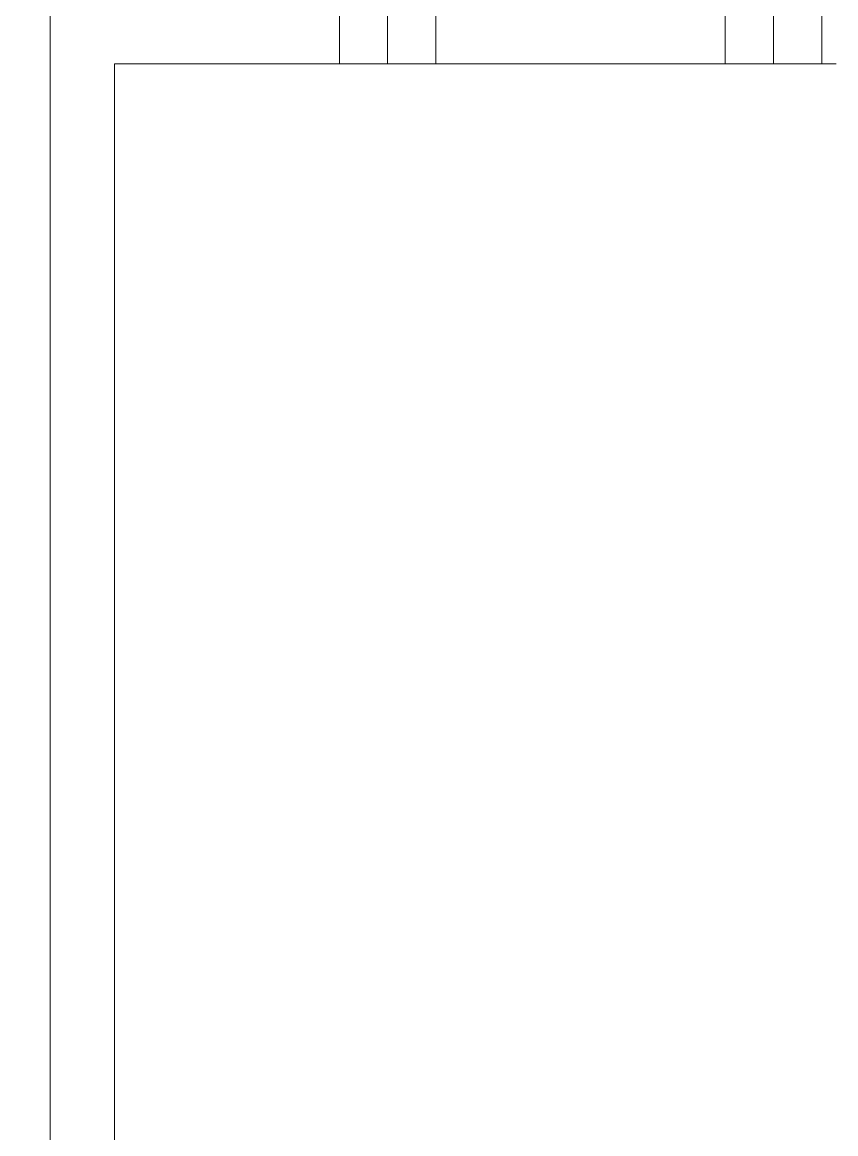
# Model space of a CAD drawing. Extents: x 65572 to 72871, y 30718 to 33858.
# Drawn here: x 66216.39 to 66221.66, y 33426.47 to 33433.67 of the extents above; entities that cross this region are included whole.
import ezdxf

# ---------------------------------------------------------------- set-up
doc = ezdxf.new("R2010")
doc.units = 0
doc.header["$LTSCALE"] = 0.5
doc.header["$MEASUREMENT"] = 0
doc.layers.add('Hatches', color=8, linetype='CONTINUOUS', lineweight=5)
doc.layers.add('Layout', color=154, linetype='CONTINUOUS', lineweight=5)

msp = doc.modelspace()

# ---------------------------------------------------------------- hatches: boundary and pattern name
at = {"layer": 'Hatches', "linetype": 'ByBlock', "true_color": 0xc9c9c9}
h = msp.add_hatch(dxfattribs=at)
h.set_pattern_fill('PLAST', color=9, scale=10, style=0)
h.set_pattern_definition([(90, (65831.572, 32663.2632), (-2.5, 2e-16), []), (90, (65831.2594, 32663.2632), (-2.5, 2e-16), []), (90, (65830.947, 32663.2632), (-2.5, 2e-16), [])])
h.paths.add_polyline_path([(66216.992021, 33419.147431), (66216.992021, 33433.40099), (66236.677157, 33433.40099), (66236.677157, 33418.790937), (66268.99774, 33418.205618), (66268.99774, 33519.312843), (66179.266837, 33519.312843), (66179.266837, 33419.830626)])

# ---------------------------------------------------------------- linework, layer by layer
at = {"layer": 'Layout', "linetype": 'ByBlock'}
msp.add_line((66216.992021, 33416.58061), (66216.992021, 33433.40099), dxfattribs=at)
msp.add_lwpolyline([(66216.992021, 33433.40099), (66216.992712, 33433.40099), (66216.993403, 33433.40099), (66216.994093, 33433.40099), (66216.994784, 33433.40099), (66216.995475, 33433.40099), (66216.996166, 33433.40099), (66216.996857, 33433.40099), (66216.997548, 33433.40099), (66216.998239, 33433.40099), (66216.99893, 33433.40099), (66216.999621, 33433.40099), (66217.000312, 33433.40099), (66217.001003, 33433.40099), (66217.001694, 33433.40099), (66217.002385, 33433.40099), (66217.003076, 33433.40099), (66217.003767, 33433.40099), (66217.004458, 33433.40099), (66217.005149, 33433.40099), (66217.00584, 33433.40099), (66217.006531, 33433.40099), (66217.007222, 33433.40099), (66217.007913, 33433.40099), (66217.008604, 33433.40099), (66217.009295, 33433.40099), (66217.009986, 33433.40099), (66217.010677, 33433.40099), (66217.011368, 33433.40099), (66217.012059, 33433.40099), (66217.01275, 33433.40099), (66217.013441, 33433.40099), (66217.014132, 33433.40099), (66217.014822, 33433.40099), (66217.015513, 33433.40099), (66217.016204, 33433.40099), (66217.016895, 33433.40099), (66217.017586, 33433.40099), (66217.018277, 33433.40099), (66217.018968, 33433.40099), (66217.019659, 33433.40099), (66217.02035, 33433.40099), (66217.021041, 33433.40099), (66217.021732, 33433.40099), (66217.022423, 33433.40099), (66217.023114, 33433.40099), (66217.023805, 33433.40099), (66217.024496, 33433.40099), (66217.025187, 33433.40099), (66217.025878, 33433.40099), (66217.026569, 33433.40099), (66217.02726, 33433.40099), (66217.027951, 33433.40099), (66217.028642, 33433.40099), (66217.029333, 33433.40099), (66217.030024, 33433.40099), (66217.030715, 33433.40099), (66217.031406, 33433.40099), (66217.032097, 33433.40099), (66217.032788, 33433.40099), (66217.033479, 33433.40099), (66217.03417, 33433.40099), (66217.034861, 33433.40099), (66217.035551, 33433.40099), (66217.036242, 33433.40099), (66217.036933, 33433.40099), (66217.037624, 33433.40099), (66217.038315, 33433.40099), (66217.039006, 33433.40099), (66217.039697, 33433.40099), (66217.040388, 33433.40099), (66217.041079, 33433.40099), (66217.04177, 33433.40099), (66217.042461, 33433.40099), (66217.043152, 33433.40099), (66217.043843, 33433.40099), (66217.044534, 33433.40099), (66217.045225, 33433.40099), (66217.045916, 33433.40099), (66217.046607, 33433.40099), (66217.047298, 33433.40099), (66217.047989, 33433.40099), (66217.04868, 33433.40099), (66217.049371, 33433.40099), (66217.050062, 33433.40099), (66217.050753, 33433.40099), (66217.051444, 33433.40099), (66217.052135, 33433.40099), (66217.052826, 33433.40099), (66217.053517, 33433.40099), (66217.054208, 33433.40099), (66217.054899, 33433.40099), (66217.055589, 33433.40099), (66217.05628, 33433.40099), (66217.056971, 33433.40099), (66217.057662, 33433.40099), (66217.058353, 33433.40099), (66217.059044, 33433.40099), (66217.059735, 33433.40099), (66217.060426, 33433.40099), (66217.061117, 33433.40099), (66217.061808, 33433.40099), (66217.062499, 33433.40099), (66217.06319, 33433.40099), (66217.063881, 33433.40099), (66217.064572, 33433.40099), (66217.065263, 33433.40099), (66217.065954, 33433.40099), (66217.066645, 33433.40099), (66217.067336, 33433.40099), (66217.068027, 33433.40099), (66217.068718, 33433.40099), (66217.069409, 33433.40099), (66217.0701, 33433.40099), (66217.070791, 33433.40099), (66217.071482, 33433.40099), (66217.072173, 33433.40099), (66217.072864, 33433.40099), (66217.073555, 33433.40099), (66217.074246, 33433.40099), (66217.074937, 33433.40099), (66217.075628, 33433.40099), (66217.076318, 33433.40099), (66217.077009, 33433.40099), (66217.0777, 33433.40099), (66217.078391, 33433.40099), (66217.079082, 33433.40099), (66217.079773, 33433.40099), (66217.080464, 33433.40099), (66217.081155, 33433.40099), (66217.081846, 33433.40099), (66217.082537, 33433.40099), (66217.083228, 33433.40099), (66217.083919, 33433.40099), (66217.08461, 33433.40099), (66217.085301, 33433.40099), (66217.085992, 33433.40099), (66217.086683, 33433.40099), (66217.087374, 33433.40099), (66217.088065, 33433.40099), (66217.088756, 33433.40099), (66217.089447, 33433.40099), (66217.090138, 33433.40099), (66217.090829, 33433.40099), (66217.09152, 33433.40099), (66217.092211, 33433.40099), (66217.092902, 33433.40099), (66217.093593, 33433.40099), (66217.094284, 33433.40099), (66217.094975, 33433.40099), (66217.095666, 33433.40099), (66217.096357, 33433.40099), (66217.097047, 33433.40099), (66217.097738, 33433.40099), (66217.098429, 33433.40099), (66217.09912, 33433.40099), (66217.099811, 33433.40099), (66217.100502, 33433.40099), (66217.101193, 33433.40099), (66217.101884, 33433.40099), (66217.102575, 33433.40099), (66217.103266, 33433.40099), (66217.103957, 33433.40099), (66217.104648, 33433.40099), (66217.105339, 33433.40099), (66217.10603, 33433.40099), (66217.106721, 33433.40099), (66217.107412, 33433.40099), (66217.108103, 33433.40099), (66217.108794, 33433.40099), (66217.109485, 33433.40099), (66217.110176, 33433.40099), (66217.110867, 33433.40099), (66217.111558, 33433.40099), (66217.112249, 33433.40099), (66217.11294, 33433.40099), (66217.113631, 33433.40099), (66217.114322, 33433.40099), (66217.115013, 33433.40099), (66217.115704, 33433.40099), (66217.116395, 33433.40099), (66217.117086, 33433.40099), (66217.117776, 33433.40099), (66217.118467, 33433.40099), (66217.119158, 33433.40099), (66217.119849, 33433.40099), (66217.12054, 33433.40099), (66217.121231, 33433.40099), (66217.121922, 33433.40099), (66217.122613, 33433.40099), (66217.123304, 33433.40099), (66217.123995, 33433.40099), (66217.124686, 33433.40099), (66217.125377, 33433.40099), (66217.126068, 33433.40099), (66217.126759, 33433.40099), (66217.12745, 33433.40099), (66217.128141, 33433.40099), (66217.128832, 33433.40099), (66217.129523, 33433.40099), (66217.130214, 33433.40099), (66217.130905, 33433.40099), (66217.131596, 33433.40099), (66217.132287, 33433.40099), (66217.132978, 33433.40099), (66217.133669, 33433.40099), (66217.13436, 33433.40099), (66217.135051, 33433.40099), (66217.135742, 33433.40099), (66217.136433, 33433.40099), (66217.137124, 33433.40099), (66217.137815, 33433.40099), (66217.138505, 33433.40099), (66217.139196, 33433.40099), (66217.139887, 33433.40099), (66217.140578, 33433.40099), (66217.141269, 33433.40099), (66217.14196, 33433.40099), (66217.142651, 33433.40099), (66217.143342, 33433.40099), (66217.144033, 33433.40099), (66217.144724, 33433.40099), (66217.145415, 33433.40099), (66217.146106, 33433.40099), (66217.146797, 33433.40099), (66217.147488, 33433.40099), (66217.148179, 33433.40099), (66217.14887, 33433.40099), (66217.149561, 33433.40099), (66217.150252, 33433.40099), (66217.150943, 33433.40099), (66217.151634, 33433.40099), (66217.152325, 33433.40099), (66217.153016, 33433.40099), (66217.153707, 33433.40099), (66217.154398, 33433.40099), (66217.155089, 33433.40099), (66217.15578, 33433.40099), (66217.156471, 33433.40099), (66217.157162, 33433.40099), (66217.157853, 33433.40099), (66217.158543, 33433.40099), (66217.159234, 33433.40099), (66217.159925, 33433.40099), (66217.160616, 33433.40099), (66217.161307, 33433.40099), (66217.161998, 33433.40099), (66217.162689, 33433.40099), (66217.16338, 33433.40099), (66217.164071, 33433.40099), (66217.164762, 33433.40099), (66217.165453, 33433.40099), (66217.166144, 33433.40099), (66217.166835, 33433.40099), (66217.167526, 33433.40099), (66217.168217, 33433.40099), (66217.168908, 33433.40099), (66217.169599, 33433.40099), (66217.17029, 33433.40099), (66217.170981, 33433.40099), (66217.171672, 33433.40099), (66217.172363, 33433.40099), (66217.173054, 33433.40099), (66217.173745, 33433.40099), (66217.174436, 33433.40099), (66217.175127, 33433.40099), (66217.175818, 33433.40099), (66217.176509, 33433.40099), (66217.1772, 33433.40099), (66217.177891, 33433.40099), (66217.178582, 33433.40099), (66217.179272, 33433.40099), (66217.179963, 33433.40099), (66217.180654, 33433.40099), (66217.181345, 33433.40099), (66217.182036, 33433.40099), (66217.182727, 33433.40099), (66217.183418, 33433.40099), (66217.184109, 33433.40099), (66217.1848, 33433.40099), (66217.185491, 33433.40099), (66217.186182, 33433.40099), (66217.186873, 33433.40099), (66217.187564, 33433.40099), (66217.188255, 33433.40099), (66217.188946, 33433.40099), (66217.189637, 33433.40099), (66217.190328, 33433.40099), (66217.191019, 33433.40099), (66217.19171, 33433.40099), (66217.192401, 33433.40099), (66217.193092, 33433.40099), (66217.193783, 33433.40099), (66217.194474, 33433.40099), (66217.195165, 33433.40099), (66217.195856, 33433.40099), (66217.196547, 33433.40099), (66217.197238, 33433.40099), (66217.197929, 33433.40099), (66217.19862, 33433.40099), (66217.199311, 33433.40099), (66217.200001, 33433.40099), (66217.200692, 33433.40099), (66217.201383, 33433.40099), (66217.202074, 33433.40099), (66217.202765, 33433.40099), (66217.203456, 33433.40099), (66217.204147, 33433.40099), (66217.204838, 33433.40099), (66217.205529, 33433.40099), (66217.20622, 33433.40099), (66217.206911, 33433.40099), (66217.207602, 33433.40099), (66217.208293, 33433.40099), (66217.208984, 33433.40099), (66217.209675, 33433.40099), (66217.210366, 33433.40099), (66217.211057, 33433.40099), (66217.211748, 33433.40099), (66217.212439, 33433.40099), (66217.21313, 33433.40099), (66217.213821, 33433.40099), (66217.214512, 33433.40099), (66217.215203, 33433.40099), (66217.215894, 33433.40099), (66217.216585, 33433.40099), (66217.217276, 33433.40099), (66217.217967, 33433.40099), (66217.218658, 33433.40099), (66217.219349, 33433.40099), (66217.22004, 33433.40099), (66217.22073, 33433.40099), (66217.221421, 33433.40099), (66217.222112, 33433.40099), (66217.222803, 33433.40099), (66217.223494, 33433.40099), (66217.224185, 33433.40099), (66217.224876, 33433.40099), (66217.225567, 33433.40099), (66217.226258, 33433.40099), (66217.226949, 33433.40099), (66217.22764, 33433.40099), (66217.228331, 33433.40099), (66217.229022, 33433.40099), (66217.229713, 33433.40099), (66217.230404, 33433.40099), (66217.231095, 33433.40099), (66217.231786, 33433.40099), (66217.232477, 33433.40099), (66217.233168, 33433.40099), (66217.233859, 33433.40099), (66217.23455, 33433.40099), (66217.235241, 33433.40099), (66217.235932, 33433.40099), (66217.236623, 33433.40099), (66217.237314, 33433.40099), (66217.238005, 33433.40099), (66217.238696, 33433.40099), (66217.240541, 33433.40099), (66217.24258, 33433.40099), (66217.244618, 33433.40099), (66217.246656, 33433.40099), (66217.248694, 33433.40099), (66217.250733, 33433.40099), (66217.252771, 33433.40099), (66217.254809, 33433.40099), (66217.256847, 33433.40099), (66217.258886, 33433.40099), (66217.260924, 33433.40099), (66217.262962, 33433.40099), (66217.265, 33433.40099), (66217.267039, 33433.40099), (66217.269077, 33433.40099), (66217.271115, 33433.40099), (66217.273153, 33433.40099), (66217.275192, 33433.40099), (66217.27723, 33433.40099), (66217.279268, 33433.40099), (66217.281306, 33433.40099), (66217.283345, 33433.40099), (66217.285383, 33433.40099), (66217.287421, 33433.40099), (66217.289459, 33433.40099), (66217.291498, 33433.40099), (66217.293536, 33433.40099), (66217.295574, 33433.40099), (66217.297612, 33433.40099), (66217.299651, 33433.40099), (66217.301689, 33433.40099), (66217.303727, 33433.40099), (66217.305765, 33433.40099), (66217.307804, 33433.40099), (66217.309842, 33433.40099), (66217.31188, 33433.40099), (66217.313918, 33433.40099), (66217.315957, 33433.40099), (66217.317995, 33433.40099), (66217.320033, 33433.40099), (66217.322071, 33433.40099), (66217.32411, 33433.40099), (66217.326148, 33433.40099), (66217.328186, 33433.40099), (66217.330224, 33433.40099), (66217.332263, 33433.40099), (66217.334301, 33433.40099), (66217.336339, 33433.40099), (66217.338377, 33433.40099), (66217.340416, 33433.40099), (66217.342454, 33433.40099), (66217.344492, 33433.40099), (66217.34653, 33433.40099), (66217.348569, 33433.40099), (66217.350607, 33433.40099), (66217.352645, 33433.40099), (66217.354683, 33433.40099), (66217.356722, 33433.40099), (66217.35876, 33433.40099), (66217.360798, 33433.40099), (66217.362836, 33433.40099), (66217.364875, 33433.40099), (66217.366913, 33433.40099), (66217.368951, 33433.40099), (66217.370989, 33433.40099), (66217.373028, 33433.40099), (66217.375066, 33433.40099), (66217.377104, 33433.40099), (66217.379142, 33433.40099), (66217.381181, 33433.40099), (66217.383219, 33433.40099), (66217.385257, 33433.40099), (66217.387295, 33433.40099), (66217.389334, 33433.40099), (66217.391372, 33433.40099), (66217.39341, 33433.40099), (66217.395448, 33433.40099), (66217.397487, 33433.40099), (66217.399525, 33433.40099), (66217.401563, 33433.40099), (66217.403601, 33433.40099), (66217.40564, 33433.40099), (66217.407678, 33433.40099), (66217.409716, 33433.40099), (66217.411755, 33433.40099), (66217.413793, 33433.40099), (66217.415831, 33433.40099), (66217.417869, 33433.40099), (66217.419908, 33433.40099), (66217.421946, 33433.40099), (66217.423984, 33433.40099), (66217.426022, 33433.40099), (66217.428061, 33433.40099), (66217.430099, 33433.40099), (66217.432137, 33433.40099), (66217.434175, 33433.40099), (66217.436214, 33433.40099), (66217.438252, 33433.40099), (66217.44029, 33433.40099), (66217.442328, 33433.40099), (66217.444367, 33433.40099), (66217.446405, 33433.40099), (66217.448443, 33433.40099), (66217.450481, 33433.40099), (66217.45252, 33433.40099), (66217.454558, 33433.40099), (66217.456596, 33433.40099), (66217.458634, 33433.40099), (66217.460673, 33433.40099), (66217.462711, 33433.40099), (66217.464749, 33433.40099), (66217.466787, 33433.40099), (66217.468826, 33433.40099), (66217.470864, 33433.40099), (66217.472902, 33433.40099), (66217.47494, 33433.40099), (66217.476979, 33433.40099), (66217.479017, 33433.40099), (66217.481055, 33433.40099), (66217.483093, 33433.40099), (66217.485132, 33433.40099), (66217.48717, 33433.40099), (66217.489208, 33433.40099), (66217.491246, 33433.40099), (66217.493285, 33433.40099), (66217.495323, 33433.40099), (66217.497361, 33433.40099), (66217.499399, 33433.40099), (66217.501438, 33433.40099), (66217.503476, 33433.40099), (66217.505514, 33433.40099), (66217.507552, 33433.40099), (66217.509591, 33433.40099), (66217.511629, 33433.40099), (66217.513667, 33433.40099), (66217.515705, 33433.40099), (66217.517744, 33433.40099), (66217.519782, 33433.40099), (66217.52182, 33433.40099), (66217.523858, 33433.40099), (66217.525897, 33433.40099), (66217.527935, 33433.40099), (66217.529973, 33433.40099), (66217.532011, 33433.40099), (66217.53405, 33433.40099), (66217.536088, 33433.40099), (66217.538126, 33433.40099), (66217.540164, 33433.40099), (66217.542203, 33433.40099), (66217.544241, 33433.40099), (66217.546279, 33433.40099), (66217.548317, 33433.40099), (66217.550356, 33433.40099), (66217.552394, 33433.40099), (66217.554432, 33433.40099), (66217.55647, 33433.40099), (66217.558509, 33433.40099), (66217.560547, 33433.40099), (66217.562585, 33433.40099), (66217.564623, 33433.40099), (66217.566662, 33433.40099), (66217.5687, 33433.40099), (66217.570738, 33433.40099), (66217.572776, 33433.40099), (66217.574815, 33433.40099), (66217.576853, 33433.40099), (66217.578891, 33433.40099), (66217.580929, 33433.40099), (66217.582968, 33433.40099), (66217.585006, 33433.40099), (66217.587044, 33433.40099), (66217.589082, 33433.40099), (66217.591121, 33433.40099), (66217.593159, 33433.40099), (66217.595197, 33433.40099), (66217.597235, 33433.40099), (66217.599274, 33433.40099), (66217.601312, 33433.40099), (66217.60335, 33433.40099), (66217.605388, 33433.40099), (66217.607427, 33433.40099), (66217.609465, 33433.40099), (66217.611503, 33433.40099), (66217.613541, 33433.40099), (66217.61558, 33433.40099), (66217.617618, 33433.40099), (66217.619656, 33433.40099), (66217.621694, 33433.40099), (66217.623733, 33433.40099), (66217.625771, 33433.40099), (66217.627809, 33433.40099), (66217.629847, 33433.40099), (66217.631886, 33433.40099), (66217.633924, 33433.40099), (66217.635962, 33433.40099), (66217.638, 33433.40099), (66217.640039, 33433.40099), (66217.642077, 33433.40099), (66217.644115, 33433.40099), (66217.646153, 33433.40099), (66217.648192, 33433.40099), (66217.65023, 33433.40099), (66217.652268, 33433.40099), (66217.654306, 33433.40099), (66217.656345, 33433.40099), (66217.658383, 33433.40099), (66217.660421, 33433.40099), (66217.662459, 33433.40099), (66217.664498, 33433.40099), (66217.666536, 33433.40099), (66217.668574, 33433.40099), (66217.670612, 33433.40099), (66217.672651, 33433.40099), (66217.674689, 33433.40099), (66217.676727, 33433.40099), (66217.678765, 33433.40099), (66217.680804, 33433.40099), (66217.682842, 33433.40099), (66217.68488, 33433.40099), (66217.686918, 33433.40099), (66217.688957, 33433.40099), (66217.690995, 33433.40099), (66217.693033, 33433.40099), (66217.695071, 33433.40099), (66217.69711, 33433.40099), (66217.699148, 33433.40099), (66217.701186, 33433.40099), (66217.703224, 33433.40099), (66217.705263, 33433.40099), (66217.707301, 33433.40099), (66217.709339, 33433.40099), (66217.711377, 33433.40099), (66217.713416, 33433.40099), (66217.715454, 33433.40099), (66217.717492, 33433.40099), (66217.71953, 33433.40099), (66217.721569, 33433.40099), (66217.723607, 33433.40099), (66217.725645, 33433.40099), (66217.727683, 33433.40099), (66217.729722, 33433.40099), (66217.73176, 33433.40099), (66217.733798, 33433.40099), (66217.735836, 33433.40099), (66217.737875, 33433.40099), (66217.739913, 33433.40099), (66217.741951, 33433.40099), (66217.743989, 33433.40099), (66217.746028, 33433.40099), (66217.748066, 33433.40099), (66217.750104, 33433.40099), (66217.752142, 33433.40099), (66217.754181, 33433.40099), (66217.756219, 33433.40099), (66217.758257, 33433.40099), (66217.760295, 33433.40099), (66217.762334, 33433.40099), (66217.764372, 33433.40099), (66217.76641, 33433.40099), (66217.768448, 33433.40099), (66217.770487, 33433.40099), (66217.772525, 33433.40099), (66217.774563, 33433.40099), (66217.776601, 33433.40099), (66217.77864, 33433.40099), (66217.780678, 33433.40099), (66217.782716, 33433.40099), (66217.784755, 33433.40099), (66217.786793, 33433.40099), (66217.788831, 33433.40099), (66217.790869, 33433.40099), (66217.792908, 33433.40099), (66217.794946, 33433.40099), (66217.796984, 33433.40099), (66217.799022, 33433.40099), (66217.801061, 33433.40099), (66217.803099, 33433.40099), (66217.805137, 33433.40099), (66217.807175, 33433.40099), (66217.809214, 33433.40099), (66217.811252, 33433.40099), (66217.81329, 33433.40099), (66217.815328, 33433.40099), (66217.817367, 33433.40099), (66217.819405, 33433.40099), (66217.821443, 33433.40099), (66217.823481, 33433.40099), (66217.82552, 33433.40099), (66217.827558, 33433.40099), (66217.829596, 33433.40099), (66217.831634, 33433.40099), (66217.833673, 33433.40099), (66217.835711, 33433.40099), (66217.837749, 33433.40099), (66217.839787, 33433.40099), (66217.841826, 33433.40099), (66217.843864, 33433.40099), (66217.845902, 33433.40099), (66217.84794, 33433.40099), (66217.849979, 33433.40099), (66217.852017, 33433.40099), (66217.854055, 33433.40099), (66217.856093, 33433.40099), (66217.858132, 33433.40099), (66217.86017, 33433.40099), (66217.862208, 33433.40099), (66217.864246, 33433.40099), (66217.866285, 33433.40099), (66217.868323, 33433.40099), (66217.870361, 33433.40099), (66217.872399, 33433.40099), (66217.874438, 33433.40099), (66217.876476, 33433.40099), (66217.878514, 33433.40099), (66217.880552, 33433.40099), (66217.882591, 33433.40099), (66217.884629, 33433.40099), (66217.886667, 33433.40099), (66217.888705, 33433.40099), (66217.890744, 33433.40099), (66217.892782, 33433.40099), (66217.89482, 33433.40099), (66217.896858, 33433.40099), (66217.898897, 33433.40099), (66217.900935, 33433.40099), (66217.902973, 33433.40099), (66217.905011, 33433.40099), (66217.90705, 33433.40099), (66217.909088, 33433.40099), (66217.911126, 33433.40099), (66217.913164, 33433.40099), (66217.915203, 33433.40099), (66217.917241, 33433.40099), (66217.919279, 33433.40099), (66217.921317, 33433.40099), (66217.923356, 33433.40099), (66217.925394, 33433.40099), (66217.927432, 33433.40099), (66217.92947, 33433.40099), (66217.931509, 33433.40099), (66217.933547, 33433.40099), (66217.935585, 33433.40099), (66217.937623, 33433.40099), (66217.939662, 33433.40099), (66217.9417, 33433.40099), (66217.943738, 33433.40099), (66217.945776, 33433.40099), (66217.947815, 33433.40099), (66217.949853, 33433.40099), (66217.951891, 33433.40099), (66217.953929, 33433.40099), (66217.955968, 33433.40099), (66217.958006, 33433.40099), (66217.960044, 33433.40099), (66217.962082, 33433.40099), (66217.964121, 33433.40099), (66217.966159, 33433.40099), (66217.969086, 33433.40099), (66217.97237, 33433.40099), (66217.975653, 33433.40099), (66217.978936, 33433.40099), (66217.98222, 33433.40099), (66217.985503, 33433.40099), (66217.988786, 33433.40099), (66217.99207, 33433.40099), (66217.995353, 33433.40099), (66217.998636, 33433.40099), (66218.00192, 33433.40099), (66218.005203, 33433.40099), (66218.008486, 33433.40099), (66218.01177, 33433.40099), (66218.015053, 33433.40099), (66218.018336, 33433.40099), (66218.02162, 33433.40099), (66218.024903, 33433.40099), (66218.028186, 33433.40099), (66218.03147, 33433.40099), (66218.034753, 33433.40099), (66218.038036, 33433.40099), (66218.04132, 33433.40099), (66218.044603, 33433.40099), (66218.047886, 33433.40099), (66218.05117, 33433.40099), (66218.054453, 33433.40099), (66218.057736, 33433.40099), (66218.06102, 33433.40099), (66218.064303, 33433.40099), (66218.067586, 33433.40099), (66218.07087, 33433.40099), (66218.074153, 33433.40099), (66218.077436, 33433.40099), (66218.08072, 33433.40099), (66218.084003, 33433.40099), (66218.087286, 33433.40099), (66218.09057, 33433.40099), (66218.093853, 33433.40099), (66218.097136, 33433.40099), (66218.10042, 33433.40099), (66218.103703, 33433.40099), (66218.106986, 33433.40099), (66218.11027, 33433.40099), (66218.113553, 33433.40099), (66218.116836, 33433.40099), (66218.12012, 33433.40099), (66218.123403, 33433.40099), (66218.126686, 33433.40099), (66218.12997, 33433.40099), (66218.133253, 33433.40099), (66218.136536, 33433.40099), (66218.13982, 33433.40099), (66218.143103, 33433.40099), (66218.146386, 33433.40099), (66218.14967, 33433.40099), (66218.152953, 33433.40099), (66218.156236, 33433.40099), (66218.15952, 33433.40099), (66218.162803, 33433.40099), (66218.166086, 33433.40099), (66218.16937, 33433.40099), (66218.172653, 33433.40099), (66218.175936, 33433.40099), (66218.17922, 33433.40099), (66218.182503, 33433.40099), (66218.185786, 33433.40099), (66218.18907, 33433.40099), (66218.192353, 33433.40099), (66218.195636, 33433.40099), (66218.19892, 33433.40099), (66218.202203, 33433.40099), (66218.205486, 33433.40099), (66218.20877, 33433.40099), (66218.212053, 33433.40099), (66218.215336, 33433.40099), (66218.21862, 33433.40099), (66218.221903, 33433.40099), (66218.225186, 33433.40099), (66218.22847, 33433.40099), (66218.231753, 33433.40099), (66218.235036, 33433.40099), (66218.23832, 33433.40099), (66218.241603, 33433.40099), (66218.244886, 33433.40099), (66218.24817, 33433.40099), (66218.251453, 33433.40099), (66218.254736, 33433.40099), (66218.25802, 33433.40099), (66218.261303, 33433.40099), (66218.264586, 33433.40099), (66218.267869, 33433.40099), (66218.271153, 33433.40099), (66218.274436, 33433.40099), (66218.277719, 33433.40099), (66218.281003, 33433.40099), (66218.284286, 33433.40099), (66218.287569, 33433.40099), (66218.290853, 33433.40099), (66218.294136, 33433.40099), (66218.297419, 33433.40099), (66218.300703, 33433.40099), (66218.303986, 33433.40099), (66218.307269, 33433.40099), (66218.310553, 33433.40099), (66218.313836, 33433.40099), (66218.317119, 33433.40099), (66218.320403, 33433.40099), (66218.323686, 33433.40099), (66218.326969, 33433.40099), (66218.330253, 33433.40099), (66218.333536, 33433.40099), (66218.336819, 33433.40099), (66218.340103, 33433.40099), (66218.343386, 33433.40099), (66218.346669, 33433.40099), (66218.349953, 33433.40099), (66218.353236, 33433.40099), (66218.356519, 33433.40099), (66218.359803, 33433.40099), (66218.363086, 33433.40099), (66218.366369, 33433.40099), (66218.369653, 33433.40099), (66218.372936, 33433.40099), (66218.376219, 33433.40099), (66218.379503, 33433.40099), (66218.382786, 33433.40099), (66218.386069, 33433.40099), (66218.389353, 33433.40099), (66218.392636, 33433.40099), (66218.395919, 33433.40099), (66218.399203, 33433.40099), (66218.402486, 33433.40099), (66218.405769, 33433.40099), (66218.409053, 33433.40099), (66218.412336, 33433.40099), (66218.415619, 33433.40099), (66218.418903, 33433.40099), (66218.422186, 33433.40099), (66218.425469, 33433.40099), (66218.428753, 33433.40099), (66218.432036, 33433.40099), (66218.435319, 33433.40099), (66218.438603, 33433.40099), (66218.441886, 33433.40099), (66218.445169, 33433.40099), (66218.448453, 33433.40099), (66218.451736, 33433.40099), (66218.455019, 33433.40099), (66218.458303, 33433.40099), (66218.461586, 33433.40099), (66218.464869, 33433.40099), (66218.468153, 33433.40099), (66218.471436, 33433.40099), (66218.474719, 33433.40099), (66218.478003, 33433.40099), (66218.481286, 33433.40099), (66218.484569, 33433.40099), (66218.487853, 33433.40099), (66218.491136, 33433.40099), (66218.494419, 33433.40099), (66218.497703, 33433.40099), (66218.500986, 33433.40099), (66218.504269, 33433.40099), (66218.507553, 33433.40099), (66218.510836, 33433.40099), (66218.514119, 33433.40099), (66218.517403, 33433.40099), (66218.520686, 33433.40099), (66218.523969, 33433.40099), (66218.527253, 33433.40099), (66218.530536, 33433.40099), (66218.533819, 33433.40099), (66218.537103, 33433.40099), (66218.540386, 33433.40099), (66218.543669, 33433.40099), (66218.546953, 33433.40099), (66218.550236, 33433.40099), (66218.553519, 33433.40099), (66218.556803, 33433.40099), (66218.560086, 33433.40099), (66218.563369, 33433.40099), (66218.566653, 33433.40099), (66218.569936, 33433.40099), (66218.573219, 33433.40099), (66218.576502, 33433.40099), (66218.579786, 33433.40099), (66218.583069, 33433.40099), (66218.586352, 33433.40099), (66218.589636, 33433.40099), (66218.592919, 33433.40099), (66218.596202, 33433.40099), (66218.599486, 33433.40099), (66218.602769, 33433.40099), (66218.606052, 33433.40099), (66218.609336, 33433.40099), (66218.612619, 33433.40099), (66218.615902, 33433.40099), (66218.619186, 33433.40099), (66218.622469, 33433.40099), (66218.625752, 33433.40099), (66218.629036, 33433.40099), (66218.632319, 33433.40099), (66218.635602, 33433.40099), (66218.638886, 33433.40099), (66218.642169, 33433.40099), (66218.645452, 33433.40099), (66218.648736, 33433.40099), (66218.652019, 33433.40099), (66218.655302, 33433.40099), (66218.658586, 33433.40099), (66218.661869, 33433.40099), (66218.665152, 33433.40099), (66218.668436, 33433.40099), (66218.671719, 33433.40099), (66218.675002, 33433.40099), (66218.678286, 33433.40099), (66218.681569, 33433.40099), (66218.684852, 33433.40099), (66218.688136, 33433.40099), (66218.691419, 33433.40099), (66218.694702, 33433.40099), (66218.697986, 33433.40099), (66218.701269, 33433.40099), (66218.704552, 33433.40099), (66218.707836, 33433.40099), (66218.711119, 33433.40099), (66218.714402, 33433.40099), (66218.717686, 33433.40099), (66218.720969, 33433.40099), (66218.724252, 33433.40099), (66218.727536, 33433.40099), (66218.730819, 33433.40099), (66218.734102, 33433.40099), (66218.737386, 33433.40099), (66218.740669, 33433.40099), (66218.743952, 33433.40099), (66218.747236, 33433.40099), (66218.750519, 33433.40099), (66218.753802, 33433.40099), (66218.757086, 33433.40099), (66218.760369, 33433.40099), (66218.763652, 33433.40099), (66218.766936, 33433.40099), (66218.770219, 33433.40099), (66218.773502, 33433.40099), (66218.776786, 33433.40099), (66218.780069, 33433.40099), (66218.783352, 33433.40099), (66218.786636, 33433.40099), (66218.789919, 33433.40099), (66218.793202, 33433.40099), (66218.796486, 33433.40099), (66218.799769, 33433.40099), (66218.803052, 33433.40099), (66218.806336, 33433.40099), (66218.809619, 33433.40099), (66218.812902, 33433.40099), (66218.816186, 33433.40099), (66218.819469, 33433.40099), (66218.822752, 33433.40099), (66218.826036, 33433.40099), (66218.829319, 33433.40099), (66218.832602, 33433.40099), (66218.835886, 33433.40099), (66218.839169, 33433.40099), (66218.842452, 33433.40099), (66218.845736, 33433.40099), (66218.849019, 33433.40099), (66218.852302, 33433.40099), (66218.855586, 33433.40099), (66218.858869, 33433.40099), (66218.862152, 33433.40099), (66218.865436, 33433.40099), (66218.868719, 33433.40099), (66218.872002, 33433.40099), (66218.875286, 33433.40099), (66218.878569, 33433.40099), (66218.881852, 33433.40099), (66218.885136, 33433.40099), (66218.888419, 33433.40099), (66218.891702, 33433.40099), (66218.894985, 33433.40099), (66218.898269, 33433.40099), (66218.901552, 33433.40099), (66218.904835, 33433.40099), (66218.908119, 33433.40099), (66218.911402, 33433.40099), (66218.914685, 33433.40099), (66218.917969, 33433.40099), (66218.921252, 33433.40099), (66218.924535, 33433.40099), (66218.927819, 33433.40099), (66218.931102, 33433.40099), (66218.934385, 33433.40099), (66218.937669, 33433.40099), (66218.940952, 33433.40099), (66218.944235, 33433.40099), (66218.947519, 33433.40099), (66218.950802, 33433.40099), (66218.954085, 33433.40099), (66218.957369, 33433.40099), (66218.960652, 33433.40099), (66218.963935, 33433.40099), (66218.967219, 33433.40099), (66218.970502, 33433.40099), (66218.973785, 33433.40099), (66218.977069, 33433.40099), (66218.980352, 33433.40099), (66218.983635, 33433.40099), (66218.986919, 33433.40099), (66218.990202, 33433.40099), (66218.993485, 33433.40099), (66218.996769, 33433.40099), (66219.000052, 33433.40099), (66219.003335, 33433.40099), (66219.006619, 33433.40099), (66219.009902, 33433.40099), (66219.013185, 33433.40099), (66219.016469, 33433.40099), (66219.019752, 33433.40099), (66219.023035, 33433.40099), (66219.026319, 33433.40099), (66219.029602, 33433.40099), (66219.032885, 33433.40099), (66219.036169, 33433.40099), (66219.039452, 33433.40099), (66219.042735, 33433.40099), (66219.046019, 33433.40099), (66219.049302, 33433.40099), (66219.052585, 33433.40099), (66219.055869, 33433.40099), (66219.059152, 33433.40099), (66219.062435, 33433.40099), (66219.065719, 33433.40099), (66219.069002, 33433.40099), (66219.072285, 33433.40099), (66219.075569, 33433.40099), (66219.078852, 33433.40099), (66219.082135, 33433.40099), (66219.085419, 33433.40099), (66219.088702, 33433.40099), (66219.091985, 33433.40099), (66219.095269, 33433.40099), (66219.098552, 33433.40099), (66219.101835, 33433.40099), (66219.105119, 33433.40099), (66219.108402, 33433.40099), (66219.111685, 33433.40099), (66219.114969, 33433.40099), (66219.118252, 33433.40099), (66219.121535, 33433.40099), (66219.124819, 33433.40099), (66219.128102, 33433.40099), (66219.131385, 33433.40099), (66219.134669, 33433.40099), (66219.137952, 33433.40099), (66219.141853, 33433.40099), (66219.146216, 33433.40099), (66219.15058, 33433.40099), (66219.154944, 33433.40099), (66219.159308, 33433.40099), (66219.163671, 33433.40099), (66219.168035, 33433.40099), (66219.172399, 33433.40099), (66219.176763, 33433.40099), (66219.181127, 33433.40099), (66219.18549, 33433.40099), (66219.189854, 33433.40099), (66219.194218, 33433.40099), (66219.198582, 33433.40099), (66219.202945, 33433.40099), (66219.207309, 33433.40099), (66219.211673, 33433.40099), (66219.216037, 33433.40099), (66219.2204, 33433.40099), (66219.224764, 33433.40099), (66219.229128, 33433.40099), (66219.233492, 33433.40099), (66219.237856, 33433.40099), (66219.242219, 33433.40099), (66219.246583, 33433.40099), (66219.250947, 33433.40099), (66219.255311, 33433.40099), (66219.259674, 33433.40099), (66219.264038, 33433.40099), (66219.268402, 33433.40099), (66219.272766, 33433.40099), (66219.277129, 33433.40099), (66219.281493, 33433.40099), (66219.285857, 33433.40099), (66219.290221, 33433.40099), (66219.294585, 33433.40099), (66219.298948, 33433.40099), (66219.303312, 33433.40099), (66219.307676, 33433.40099), (66219.31204, 33433.40099), (66219.316403, 33433.40099), (66219.320767, 33433.40099), (66219.325131, 33433.40099), (66219.329495, 33433.40099), (66219.333858, 33433.40099), (66219.338222, 33433.40099), (66219.342586, 33433.40099), (66219.34695, 33433.40099), (66219.351314, 33433.40099), (66219.355677, 33433.40099), (66219.360041, 33433.40099), (66219.364405, 33433.40099), (66219.368769, 33433.40099), (66219.373132, 33433.40099), (66219.377496, 33433.40099), (66219.38186, 33433.40099), (66219.386224, 33433.40099), (66219.390587, 33433.40099), (66219.394951, 33433.40099), (66219.399315, 33433.40099), (66219.403679, 33433.40099), (66219.408043, 33433.40099), (66219.412406, 33433.40099), (66219.41677, 33433.40099), (66219.421134, 33433.40099), (66219.425498, 33433.40099), (66219.429861, 33433.40099), (66219.434225, 33433.40099), (66219.438589, 33433.40099), (66219.442953, 33433.40099), (66219.447316, 33433.40099), (66219.45168, 33433.40099), (66219.456044, 33433.40099), (66219.460408, 33433.40099), (66219.464772, 33433.40099), (66219.469135, 33433.40099), (66219.473499, 33433.40099), (66219.477863, 33433.40099), (66219.482227, 33433.40099), (66219.48659, 33433.40099), (66219.490954, 33433.40099), (66219.495318, 33433.40099), (66219.499682, 33433.40099), (66219.504045, 33433.40099), (66219.508409, 33433.40099), (66219.512773, 33433.40099), (66219.517137, 33433.40099), (66219.5215, 33433.40099), (66219.525864, 33433.40099), (66219.530228, 33433.40099), (66219.534592, 33433.40099), (66219.538956, 33433.40099), (66219.543319, 33433.40099), (66219.547683, 33433.40099), (66219.552047, 33433.40099), (66219.556411, 33433.40099), (66219.560774, 33433.40099), (66219.565138, 33433.40099), (66219.569502, 33433.40099), (66219.573866, 33433.40099), (66219.578229, 33433.40099), (66219.582593, 33433.40099), (66219.586957, 33433.40099), (66219.591321, 33433.40099), (66219.595685, 33433.40099), (66219.600048, 33433.40099), (66219.604412, 33433.40099), (66219.608776, 33433.40099), (66219.61314, 33433.40099), (66219.617503, 33433.40099), (66219.621867, 33433.40099), (66219.626231, 33433.40099), (66219.630595, 33433.40099), (66219.634958, 33433.40099), (66219.639322, 33433.40099), (66219.643686, 33433.40099), (66219.64805, 33433.40099), (66219.652414, 33433.40099), (66219.656777, 33433.40099), (66219.661141, 33433.40099), (66219.665505, 33433.40099), (66219.669869, 33433.40099), (66219.674232, 33433.40099), (66219.678596, 33433.40099), (66219.68296, 33433.40099), (66219.687324, 33433.40099), (66219.691687, 33433.40099), (66219.696051, 33433.40099), (66219.700415, 33433.40099), (66219.704779, 33433.40099), (66219.709143, 33433.40099), (66219.713506, 33433.40099), (66219.71787, 33433.40099), (66219.722234, 33433.40099), (66219.726598, 33433.40099), (66219.730961, 33433.40099), (66219.735325, 33433.40099), (66219.739689, 33433.40099), (66219.744053, 33433.40099), (66219.748416, 33433.40099), (66219.75278, 33433.40099), (66219.757144, 33433.40099), (66219.761508, 33433.40099), (66219.765872, 33433.40099), (66219.770235, 33433.40099), (66219.774599, 33433.40099), (66219.778963, 33433.40099), (66219.783327, 33433.40099), (66219.78769, 33433.40099), (66219.792054, 33433.40099), (66219.796418, 33433.40099), (66219.800782, 33433.40099), (66219.805145, 33433.40099), (66219.809509, 33433.40099), (66219.813873, 33433.40099), (66219.818237, 33433.40099), (66219.822601, 33433.40099), (66219.826964, 33433.40099), (66219.831328, 33433.40099), (66219.835692, 33433.40099), (66219.840056, 33433.40099), (66219.844419, 33433.40099), (66219.848783, 33433.40099), (66219.853147, 33433.40099), (66219.857511, 33433.40099), (66219.861874, 33433.40099), (66219.866238, 33433.40099), (66219.870602, 33433.40099), (66219.874966, 33433.40099), (66219.87933, 33433.40099), (66219.883693, 33433.40099), (66219.888057, 33433.40099), (66219.892421, 33433.40099), (66219.896785, 33433.40099), (66219.901148, 33433.40099), (66219.905512, 33433.40099), (66219.909876, 33433.40099), (66219.91424, 33433.40099), (66219.918603, 33433.40099), (66219.922967, 33433.40099), (66219.927331, 33433.40099), (66219.931695, 33433.40099), (66219.936059, 33433.40099), (66219.940422, 33433.40099), (66219.944786, 33433.40099), (66219.94915, 33433.40099), (66219.953514, 33433.40099), (66219.957877, 33433.40099), (66219.962241, 33433.40099), (66219.966605, 33433.40099), (66219.970969, 33433.40099), (66219.975332, 33433.40099), (66219.979696, 33433.40099), (66219.98406, 33433.40099), (66219.988424, 33433.40099), (66219.992787, 33433.40099), (66219.997151, 33433.40099), (66220.001515, 33433.40099), (66220.005879, 33433.40099), (66220.010243, 33433.40099), (66220.014606, 33433.40099), (66220.01897, 33433.40099), (66220.023334, 33433.40099), (66220.027698, 33433.40099), (66220.032061, 33433.40099), (66220.036425, 33433.40099), (66220.040789, 33433.40099), (66220.045153, 33433.40099), (66220.049516, 33433.40099), (66220.05388, 33433.40099), (66220.058244, 33433.40099), (66220.062608, 33433.40099), (66220.066972, 33433.40099), (66220.071335, 33433.40099), (66220.075699, 33433.40099), (66220.080063, 33433.40099), (66220.084427, 33433.40099), (66220.08879, 33433.40099), (66220.093154, 33433.40099), (66220.097518, 33433.40099), (66220.101882, 33433.40099), (66220.106245, 33433.40099), (66220.110609, 33433.40099), (66220.114973, 33433.40099), (66220.119337, 33433.40099), (66220.123701, 33433.40099), (66220.128064, 33433.40099), (66220.132428, 33433.40099), (66220.136792, 33433.40099), (66220.141156, 33433.40099), (66220.145519, 33433.40099), (66220.149883, 33433.40099), (66220.154247, 33433.40099), (66220.158611, 33433.40099), (66220.162974, 33433.40099), (66220.167338, 33433.40099), (66220.171702, 33433.40099), (66220.176066, 33433.40099), (66220.18043, 33433.40099), (66220.184793, 33433.40099), (66220.189157, 33433.40099), (66220.193521, 33433.40099), (66220.197885, 33433.40099), (66220.202248, 33433.40099), (66220.206612, 33433.40099), (66220.210976, 33433.40099), (66220.21534, 33433.40099), (66220.219703, 33433.40099), (66220.224067, 33433.40099), (66220.228431, 33433.40099), (66220.232795, 33433.40099), (66220.237159, 33433.40099), (66220.241522, 33433.40099), (66220.245886, 33433.40099), (66220.25025, 33433.40099), (66220.254614, 33433.40099), (66220.258977, 33433.40099), (66220.263341, 33433.40099), (66220.267705, 33433.40099), (66220.272069, 33433.40099), (66220.276432, 33433.40099), (66220.280796, 33433.40099), (66220.28516, 33433.40099), (66220.289524, 33433.40099), (66220.293888, 33433.40099), (66220.298251, 33433.40099), (66220.302615, 33433.40099), (66220.306979, 33433.40099), (66220.311343, 33433.40099), (66220.315706, 33433.40099), (66220.32007, 33433.40099), (66220.324434, 33433.40099), (66220.328798, 33433.40099), (66220.333161, 33433.40099), (66220.337525, 33433.40099), (66220.341889, 33433.40099), (66220.346253, 33433.40099), (66220.350617, 33433.40099), (66220.35498, 33433.40099), (66220.359344, 33433.40099), (66220.363708, 33433.40099), (66220.368072, 33433.40099), (66220.372435, 33433.40099), (66220.376799, 33433.40099), (66220.381163, 33433.40099), (66220.385527, 33433.40099), (66220.38989, 33433.40099), (66220.394254, 33433.40099), (66220.398618, 33433.40099), (66220.402982, 33433.40099), (66220.407346, 33433.40099), (66220.411709, 33433.40099), (66220.416073, 33433.40099), (66220.420437, 33433.40099), (66220.424801, 33433.40099), (66220.429164, 33433.40099), (66220.433528, 33433.40099), (66220.437892, 33433.40099), (66220.442256, 33433.40099), (66220.446619, 33433.40099), (66220.450983, 33433.40099), (66220.455347, 33433.40099), (66220.459711, 33433.40099), (66220.464074, 33433.40099), (66220.468438, 33433.40099), (66220.472802, 33433.40099), (66220.477166, 33433.40099), (66220.48153, 33433.40099), (66220.485893, 33433.40099), (66220.490257, 33433.40099), (66220.494621, 33433.40099), (66220.498985, 33433.40099), (66220.503348, 33433.40099), (66220.507712, 33433.40099), (66220.512076, 33433.40099), (66220.51644, 33433.40099), (66220.520803, 33433.40099), (66220.525167, 33433.40099), (66220.529531, 33433.40099), (66220.533895, 33433.40099), (66220.538259, 33433.40099), (66220.542622, 33433.40099), (66220.546986, 33433.40099), (66220.55135, 33433.40099), (66220.555714, 33433.40099), (66220.560077, 33433.40099), (66220.564441, 33433.40099), (66220.568805, 33433.40099), (66220.573169, 33433.40099), (66220.577532, 33433.40099), (66220.581896, 33433.40099), (66220.58626, 33433.40099), (66220.590624, 33433.40099), (66220.594988, 33433.40099), (66220.599351, 33433.40099), (66220.603715, 33433.40099), (66220.608079, 33433.40099), (66220.612443, 33433.40099), (66220.616806, 33433.40099), (66220.62117, 33433.40099), (66220.625534, 33433.40099), (66220.629898, 33433.40099), (66220.634261, 33433.40099), (66220.638625, 33433.40099), (66220.642989, 33433.40099), (66220.647353, 33433.40099), (66220.651717, 33433.40099), (66220.65608, 33433.40099), (66220.660444, 33433.40099), (66220.664808, 33433.40099), (66220.669172, 33433.40099), (66220.673535, 33433.40099), (66220.677899, 33433.40099), (66220.682263, 33433.40099), (66220.686627, 33433.40099), (66220.69099, 33433.40099), (66220.695354, 33433.40099), (66220.700087, 33433.40099), (66220.705313, 33433.40099), (66220.710538, 33433.40099), (66220.715763, 33433.40099), (66220.720989, 33433.40099), (66220.726214, 33433.40099), (66220.73144, 33433.40099), (66220.736665, 33433.40099), (66220.74189, 33433.40099), (66220.747116, 33433.40099), (66220.752341, 33433.40099), (66220.757567, 33433.40099), (66220.762792, 33433.40099), (66220.768017, 33433.40099), (66220.773243, 33433.40099), (66220.778468, 33433.40099), (66220.783693, 33433.40099), (66220.788919, 33433.40099), (66220.794144, 33433.40099), (66220.79937, 33433.40099), (66220.804595, 33433.40099), (66220.80982, 33433.40099), (66220.815046, 33433.40099), (66220.820271, 33433.40099), (66220.825497, 33433.40099), (66220.830722, 33433.40099), (66220.835947, 33433.40099), (66220.841173, 33433.40099), (66220.846398, 33433.40099), (66220.851624, 33433.40099), (66220.856849, 33433.40099), (66220.862074, 33433.40099), (66220.8673, 33433.40099), (66220.872525, 33433.40099), (66220.877751, 33433.40099), (66220.882976, 33433.40099), (66220.888201, 33433.40099), (66220.893427, 33433.40099), (66220.898652, 33433.40099), (66220.903877, 33433.40099), (66220.909103, 33433.40099), (66220.914328, 33433.40099), (66220.919554, 33433.40099), (66220.924779, 33433.40099), (66220.930004, 33433.40099), (66220.93523, 33433.40099), (66220.940455, 33433.40099), (66220.945681, 33433.40099), (66220.950906, 33433.40099), (66220.956131, 33433.40099), (66220.961357, 33433.40099), (66220.966582, 33433.40099), (66220.971808, 33433.40099), (66220.977033, 33433.40099), (66220.982258, 33433.40099), (66220.987484, 33433.40099), (66220.992709, 33433.40099), (66220.997934, 33433.40099), (66221.00316, 33433.40099), (66221.008385, 33433.40099), (66221.013611, 33433.40099), (66221.018836, 33433.40099), (66221.024061, 33433.40099), (66221.029287, 33433.40099), (66221.034512, 33433.40099), (66221.039738, 33433.40099), (66221.044963, 33433.40099), (66221.050188, 33433.40099), (66221.055414, 33433.40099), (66221.060639, 33433.40099), (66221.065865, 33433.40099), (66221.07109, 33433.40099), (66221.076315, 33433.40099), (66221.081541, 33433.40099), (66221.086766, 33433.40099), (66221.091991, 33433.40099), (66221.097217, 33433.40099), (66221.102442, 33433.40099), (66221.107668, 33433.40099), (66221.112893, 33433.40099), (66221.118118, 33433.40099), (66221.123344, 33433.40099), (66221.128569, 33433.40099), (66221.133795, 33433.40099), (66221.13902, 33433.40099), (66221.144245, 33433.40099), (66221.149471, 33433.40099), (66221.154696, 33433.40099), (66221.159922, 33433.40099), (66221.165147, 33433.40099), (66221.170372, 33433.40099), (66221.175598, 33433.40099), (66221.180823, 33433.40099), (66221.186048, 33433.40099), (66221.191274, 33433.40099), (66221.196499, 33433.40099), (66221.201725, 33433.40099), (66221.20695, 33433.40099), (66221.212175, 33433.40099), (66221.217401, 33433.40099), (66221.222626, 33433.40099), (66221.227852, 33433.40099), (66221.233077, 33433.40099), (66221.238302, 33433.40099), (66221.243528, 33433.40099), (66221.248753, 33433.40099), (66221.253979, 33433.40099), (66221.259204, 33433.40099), (66221.264429, 33433.40099), (66221.269655, 33433.40099), (66221.27488, 33433.40099), (66221.280106, 33433.40099), (66221.285331, 33433.40099), (66221.290556, 33433.40099), (66221.295782, 33433.40099), (66221.301007, 33433.40099), (66221.306232, 33433.40099), (66221.311458, 33433.40099), (66221.316683, 33433.40099), (66221.321909, 33433.40099), (66221.327134, 33433.40099), (66221.332359, 33433.40099), (66221.337585, 33433.40099), (66221.34281, 33433.40099), (66221.348036, 33433.40099), (66221.353261, 33433.40099), (66221.358486, 33433.40099), (66221.363712, 33433.40099), (66221.368937, 33433.40099), (66221.374163, 33433.40099), (66221.379388, 33433.40099), (66221.384613, 33433.40099), (66221.389839, 33433.40099), (66221.395064, 33433.40099), (66221.400289, 33433.40099), (66221.405515, 33433.40099), (66221.41074, 33433.40099), (66221.415966, 33433.40099), (66221.421191, 33433.40099), (66221.426416, 33433.40099), (66221.431642, 33433.40099), (66221.436867, 33433.40099), (66221.442093, 33433.40099), (66221.447318, 33433.40099), (66221.452543, 33433.40099), (66221.457769, 33433.40099), (66221.462994, 33433.40099), (66221.46822, 33433.40099), (66221.473445, 33433.40099), (66221.47867, 33433.40099), (66221.483896, 33433.40099), (66221.489121, 33433.40099), (66221.494346, 33433.40099), (66221.499572, 33433.40099), (66221.504797, 33433.40099), (66221.510023, 33433.40099), (66221.515248, 33433.40099), (66221.520473, 33433.40099), (66221.525699, 33433.40099), (66221.530924, 33433.40099), (66221.53615, 33433.40099), (66221.541375, 33433.40099), (66221.5466, 33433.40099), (66221.551826, 33433.40099), (66221.557051, 33433.40099), (66221.562277, 33433.40099), (66221.567502, 33433.40099), (66221.572727, 33433.40099), (66221.577953, 33433.40099), (66221.583178, 33433.40099), (66221.588403, 33433.40099), (66221.593629, 33433.40099), (66221.598854, 33433.40099), (66221.60408, 33433.40099), (66221.609305, 33433.40099), (66221.61453, 33433.40099), (66221.619756, 33433.40099), (66221.624981, 33433.40099), (66221.630207, 33433.40099), (66221.635432, 33433.40099), (66221.640657, 33433.40099), (66221.645883, 33433.40099), (66221.651108, 33433.40099), (66221.656334, 33433.40099), (66221.661559, 33433.40099), (66221.666784, 33433.40099)], dxfattribs=at)

doc.saveas('drawing.dxf')
